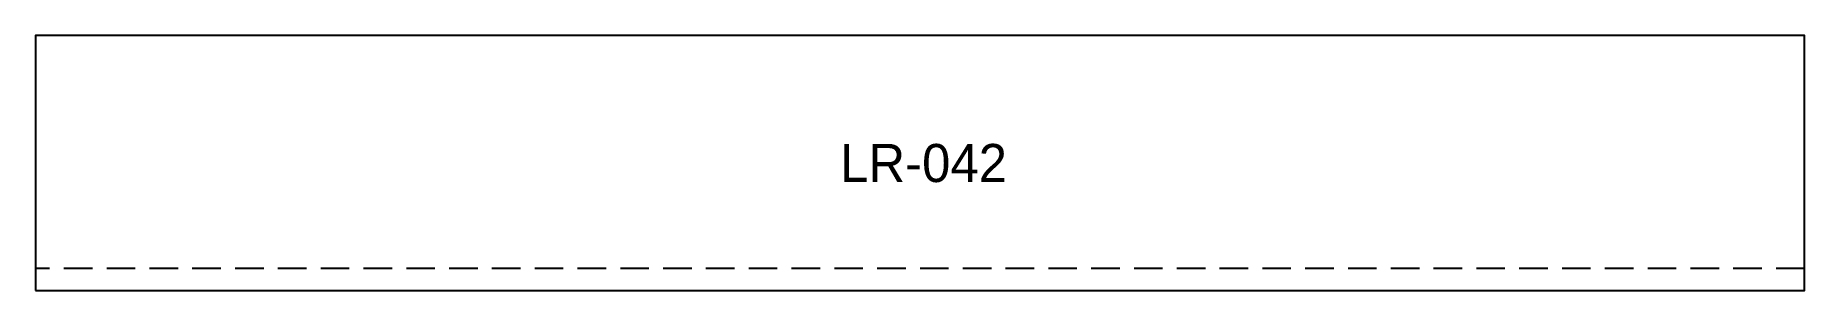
# Model space of a CAD drawing. Header units: millimetres. Extents: x 0 to 372, y 0 to 54.
import ezdxf

# ---------------------------------------------------------------- set-up
doc = ezdxf.new("R2010")
doc.units = ezdxf.units.MM
doc.linetypes.add('DASHED', pattern=[9, 6, -3])
for name, color, linetype in [('CORTE', 7, 'CONTINUOUS'), ('DOBRA_BAIXO', 1, 'DASHED'), ('GRAVACAO', 3, 'CONTINUOUS')]:
    doc.layers.add(name, color=color, linetype=linetype)

msp = doc.modelspace()

# ---------------------------------------------------------------- linework, layer by layer
at = {"layer": 'CORTE'}
msp.add_lwpolyline([(0, 0), (372, 0), (372, 53.6125), (0, 53.6125)], close=True, dxfattribs=at)
at = {"layer": 'DOBRA_BAIXO', "linetype": 'DASHED'}
msp.add_line((372, 4.6729), (0, 4.6729), dxfattribs=at)

# ---------------------------------------------------------------- texts
at = {"layer": 'GRAVACAO'}
msp.add_text('LR-042', height=8, dxfattribs=at).set_placement((169.2, 22.8062))

doc.saveas('drawing.dxf')
